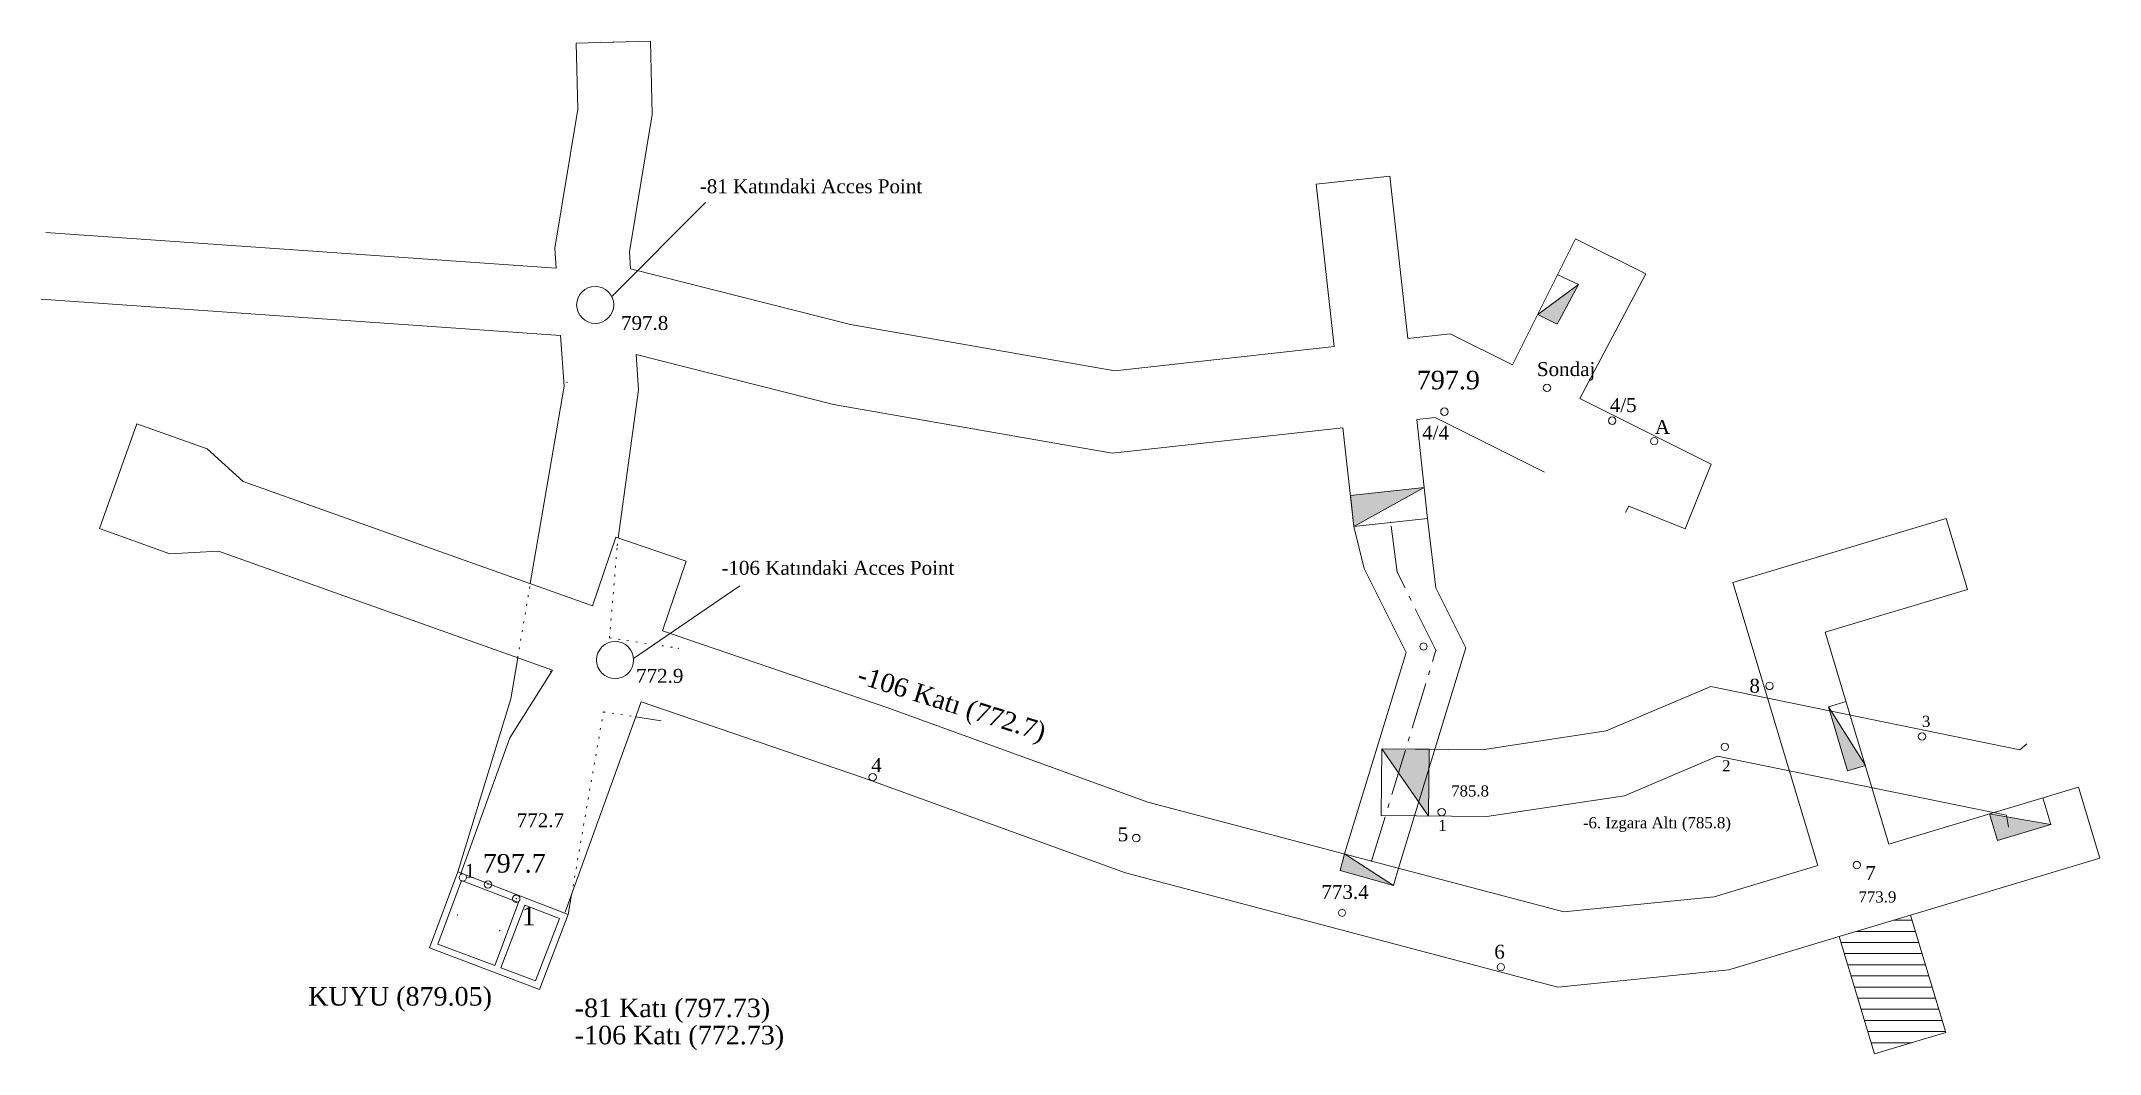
# Model space of a CAD drawing. Header units: millimetres. Extents: x 335872.5 to 335928, y 4150811.4 to 4150838.7.
import ezdxf

# ---------------------------------------------------------------- set-up
doc = ezdxf.new("R2010")
doc.units = ezdxf.units.MM
for name, color, linetype, lineweight in [('ACCESPOINT', 1, 'Continuous', 0), ('G_106', 5, 'Continuous', 0), ('G_81', 6, 'Continuous', 0), ('G_81_6', 173, 'Continuous', 0), ('G_FERE_106_81', 32, 'Continuous', 0), ('G_KUYU', 5, 'Continuous', 0)]:
    doc.layers.add(name, color=color, linetype=linetype, lineweight=lineweight)
doc.styles.get("Standard").update_dxf_attribs({"font": 'times.ttf'})

msp = doc.modelspace()

# ---------------------------------------------------------------- hatches: boundary and pattern name
at = {"layer": 'G_81', "lineweight": 0}
for points in [[(335912.862, 4150831.347), (335913.381, 4150831.086), (335913.963, 4150832.151), (335912.862, 4150831.347)], [(335907.906, 4150825.632), (335909.802, 4150826.685), (335907.814, 4150826.467), (335907.906, 4150825.632)]]:
    msp.add_hatch(color=256, dxfattribs=at).paths.add_polyline_path(points)
at = {"layer": 'G_81_6', "lineweight": 0}
msp.add_hatch(color=256, dxfattribs=at).paths.add_polyline_path([(335909.916, 4150817.83), (335909.934, 4150819.63), (335908.657, 4150819.643), (335909.916, 4150817.83)])
at = {"layer": 'G_FERE_106_81', "lineweight": 0}
for points in [[(335921.689, 4150819.189), (335920.692, 4150820.769), (335921.21, 4150819.045), (335921.689, 4150819.189)], [(335925.036, 4150817.888), (335925.252, 4150817.17), (335926.688, 4150817.602), (335925.036, 4150817.888)], [(335907.654, 4150816.808), (335907.54, 4150816.361), (335908.972, 4150815.958), (335907.654, 4150816.808)]]:
    msp.add_hatch(color=256, dxfattribs=at).paths.add_polyline_path(points)

# ---------------------------------------------------------------- linework, layer by layer
at = {"layer": 'ACCESPOINT', "lineweight": 0}
for p, q in [((335887.909, 4150831.834, 840.159), (335890.435, 4150834.364, 841.883)), ((335888.498, 4150822.079, 831.547), (335891.361, 4150824.032, 836.19))]:
    msp.add_line(p, q, dxfattribs=at)
for centre in [(335887.464, 4150831.606), (335888, 4150822.034)]:
    msp.add_circle(centre, 0.5, dxfattribs=at)
at = {"layer": 'G_106', "lineweight": 0}
for p, q in [((335874.11, 4150825.576, 836.291), (335875.117, 4150828.402, 836.762)), ((335877.012, 4150827.726, 726.464), (335875.117, 4150828.402, 836.762)), ((335877.981, 4150826.85, 660.31), (335877.012, 4150827.726, 726.464)), ((335887.394, 4150823.494, 112.513), (335877.981, 4150826.85, 660.31)), ((335918.117, 4150824.12, 845.784), (335923.863, 4150825.848, 735.473)), ((335923.863, 4150825.848, 735.473), (335924.439, 4150823.933, 735.473)), ((335876.005, 4150824.9, 726.055), (335874.11, 4150825.576, 836.291)), ((335887.394, 4150823.494, 112.513), (335888.017, 4150825.342)), ((335888.017, 4150825.342, 814.15), (335889.912, 4150824.703, 828.084)), ((335876.005, 4150824.9, 726.055), (335877.31, 4150824.966, 659.939)), ((335886.311, 4150821.757, 136.391), (335877.31, 4150824.966, 659.939)), ((335889.278, 4150822.822), (335889.912, 4150824.703)), ((335920.41, 4150816.497, 345.885), (335918.117, 4150824.12, 845.784)), ((335920.609, 4150822.781, 809.014), (335924.439, 4150823.933, 735.473)), ((335895.353, 4150820.75), (335889.278, 4150822.822)), ((335922.325, 4150817.073, 346.176), (335920.609, 4150822.781, 809.014)), ((335886.311, 4150821.757, 825.69), (335885.166, 4150819.937, 826.47)), ((335886.658, 4150815.239), (335888.706, 4150820.904, 906.185)), ((335894.689, 4150818.863), (335888.706, 4150820.904, 906.185)), ((335902.354, 4150818.206), (335895.353, 4150820.75)), ((335883.837, 4150816.259), (335885.166, 4150819.937)), ((335901.757, 4150816.295), (335894.689, 4150818.863)), ((335922.325, 4150817.073, 472.002), (335927.43, 4150818.608, 346.176)), ((335928.006, 4150816.693, 215.544), (335927.43, 4150818.608, 346.176)), ((335913.566, 4150815.249, 827.232), (335902.354, 4150818.206)), ((335917.616, 4150815.656), (335920.41, 4150816.497)), ((335922.902, 4150815.158, 0), (335928.006, 4150816.693, 215.544)), ((335913.406, 4150813.222), (335901.757, 4150816.295)), ((335907.516, 4150815.29), (335907.487, 4150815.219)), ((335907.487, 4150815.219), (335907.516, 4150815.149)), ((335907.587, 4150815.319), (335907.516, 4150815.29)), ((335907.658, 4150815.29), (335907.587, 4150815.319)), ((335907.687, 4150815.219), (335907.658, 4150815.29)), ((335907.658, 4150815.149), (335907.687, 4150815.219)), ((335913.566, 4150815.249, 827.232), (335917.616, 4150815.656)), ((335907.516, 4150815.149), (335907.587, 4150815.119)), ((335907.587, 4150815.119), (335907.658, 4150815.149)), ((335920.986, 4150814.582, 215.362), (335922.902, 4150815.158, 215.543)), ((335923.852, 4150811.998), (335922.902, 4150815.158, 215.543)), ((335918.008, 4150813.686), (335920.986, 4150814.582)), ((335921.937, 4150811.422), (335920.986, 4150814.582, 215.362)), ((335913.406, 4150813.222), (335918.008, 4150813.686)), ((335921.937, 4150811.422), (335923.852, 4150811.998))]:
    msp.add_line(p, q, dxfattribs=at)
at = {"layer": 'G_106', "color": 254, "lineweight": 0}
for p, q in [((335921.451, 4150814.722), (335923.033, 4150814.722)), ((335922.449, 4150815.022), (335922.943, 4150815.022)), ((335921.035, 4150814.422), (335923.123, 4150814.422)), ((335921.125, 4150814.122), (335923.213, 4150814.122)), ((335921.215, 4150813.822), (335923.304, 4150813.822)), ((335921.305, 4150813.522), (335923.394, 4150813.522)), ((335921.395, 4150813.222), (335923.484, 4150813.222)), ((335921.486, 4150812.922), (335923.574, 4150812.922)), ((335921.576, 4150812.622), (335923.664, 4150812.622)), ((335921.666, 4150812.322), (335923.755, 4150812.322)), ((335921.756, 4150812.022), (335923.845, 4150812.022)), ((335921.847, 4150811.722), (335922.934, 4150811.722))]:
    msp.add_line(p, q, dxfattribs=at)
at = {"layer": 'G_106', "lineweight": 0}
for centre in [(335919.104, 4150821.336), (335894.94, 4150818.876), (335902.043, 4150817.237), (335921.458, 4150816.509), (335883.898, 4150816.175), (335911.865, 4150813.758)]:
    msp.add_circle(centre, 0.1, dxfattribs=at)
at = {"layer": 'G_81', "lineweight": 0}
for p, q in [((335886.953, 4150838.663, 879.195), (335888.953, 4150838.713, 878.685)), ((335886.998, 4150836.879), (335886.953, 4150838.663)), ((335889.002, 4150836.739), (335888.953, 4150838.713)), ((335886.377, 4150833.136), (335886.998, 4150836.879)), ((335888.388, 4150833.038), (335889.002, 4150836.739)), ((335906.891, 4150834.856), (335908.879, 4150835.075)), ((335906.891, 4150834.856), (335907.372, 4150830.482, 841.219)), ((335908.879, 4150835.075), (335909.36, 4150830.701, 841.219)), ((335886.413, 4150832.598, 830.578), (335872.662, 4150833.558, 839.948)), ((335886.413, 4150832.598, 830.578), (335886.377, 4150833.136)), ((335888.419, 4150832.574), (335888.388, 4150833.038)), ((335913.881, 4150833.385, 874.787), (335912.182, 4150829.988, 92.527)), ((335915.775, 4150832.439, 874.634), (335913.881, 4150833.385, 874.787)), ((335888.419, 4150832.574), (335894.343, 4150831.074)), ((335913.399, 4150832.42, 217.925), (335913.963, 4150832.151, 874.652)), ((335913.994, 4150829.082, 453.129), (335915.775, 4150832.439, 874.634)), ((335886.533, 4150830.785, 830.41), (335872.536, 4150831.763, 839.948)), ((335886.624, 4150829.417), (335886.533, 4150830.785, 830.41)), ((335894.343, 4150831.074), (335901.465, 4150829.832)), ((335909.36, 4150830.701), (335910.503, 4150830.827)), ((335910.503, 4150830.827), (335912.182, 4150829.988, 217.925)), ((335888.635, 4150829.313), (335888.572, 4150830.266)), ((335888.572, 4150830.266), (335893.883, 4150828.921)), ((335901.465, 4150829.832), (335907.372, 4150830.482)), ((335885.945, 4150825.441), (335886.624, 4150829.417)), ((335888.086, 4150825.319), (335888.635, 4150829.313)), ((335913.994, 4150829.082, 453.129), (335917.536, 4150827.311, 832.069)), ((335893.883, 4150828.921), (335901.395, 4150827.611)), ((335909.601, 4150828.514), (335910.1, 4150828.569)), ((335910.1, 4150828.569), (335913.039, 4150827.099, 501.228)), ((335901.395, 4150827.611), (335907.613, 4150828.295)), ((335907.613, 4150828.295, 840.261), (335907.906, 4150825.632, 839.7)), ((335909.601, 4150828.514, 840.943), (335909.894, 4150825.85, 840.607)), ((335917.536, 4150827.311, 832.069), (335916.835, 4150825.57, 827.969)), ((335907.906, 4150825.632), (335909.894, 4150825.85)), ((335915.226, 4150826.006, 873.99), (335915.314, 4150826.183, 795.427)), ((335915.314, 4150826.183, 795.427), (335916.835, 4150825.57, 827.969)), ((335885.716, 4150824.093), (335885.945, 4150825.441)), ((335888.028, 4150824.761), (335888.032, 4150824.81)), ((335888.048, 4150824.997), (335888.052, 4150825.047)), ((335888.058, 4150825.116), (335888.065, 4150825.165)), ((335887.969, 4150824.05), (335887.973, 4150824.1)), ((335887.989, 4150824.287), (335887.993, 4150824.337)), ((335888.008, 4150824.524), (335888.013, 4150824.574)), ((335885.614, 4150823.495), (335885.623, 4150823.545)), ((335885.654, 4150823.73), (335885.662, 4150823.779)), ((335885.694, 4150823.964), (335885.702, 4150824.013)), ((335887.929, 4150823.577), (335887.933, 4150823.627)), ((335887.949, 4150823.814), (335887.953, 4150823.864)), ((335885.535, 4150823.027), (335885.543, 4150823.076)), ((335885.574, 4150823.261), (335885.583, 4150823.311)), ((335887.889, 4150823.104), (335887.894, 4150823.154)), ((335887.909, 4150823.34), (335887.913, 4150823.39)), ((335885.455, 4150822.559), (335885.464, 4150822.608)), ((335885.495, 4150822.793), (335885.503, 4150822.842)), ((335887.85, 4150822.63), (335887.854, 4150822.68)), ((335887.85, 4150822.63), (335887.899, 4150822.623)), ((335887.87, 4150822.867), (335887.874, 4150822.917)), ((335888.085, 4150822.595), (335888.134, 4150822.588)), ((335888.32, 4150822.56), (335888.369, 4150822.553)), ((335888.555, 4150822.525), (335888.604, 4150822.518)), ((335888.789, 4150822.49), (335888.839, 4150822.483)), ((335889.024, 4150822.455), (335889.074, 4150822.448)), ((335889.259, 4150822.42), (335889.309, 4150822.413)), ((335885.188, 4150820.987), (335885.376, 4150822.091)), ((335885.376, 4150822.091), (335885.384, 4150822.14)), ((335885.415, 4150822.325), (335885.424, 4150822.374)), ((335889.494, 4150822.385), (335889.544, 4150822.378)), ((335883.76, 4150816.325), (335885.188, 4150820.987)), ((335887.599, 4150820.152), (335887.608, 4150820.201)), ((335887.64, 4150820.386), (335887.648, 4150820.435)), ((335887.68, 4150820.62), (335887.683, 4150820.633)), ((335887.683, 4150820.633), (335887.732, 4150820.626)), ((335887.918, 4150820.598), (335887.967, 4150820.591)), ((335888.152, 4150820.563), (335888.202, 4150820.556)), ((335888.387, 4150820.528), (335888.437, 4150820.521)), ((335888.56, 4150820.502, 823.139), (335889.243, 4150820.4, 827.392)), ((335887.518, 4150819.684), (335887.526, 4150819.733)), ((335887.558, 4150819.918), (335887.567, 4150819.967)), ((335887.436, 4150819.216), (335887.445, 4150819.265)), ((335887.477, 4150819.45), (335887.486, 4150819.499)), ((335887.314, 4150818.514), (335887.323, 4150818.563)), ((335887.355, 4150818.748), (335887.364, 4150818.797)), ((335887.396, 4150818.982), (335887.404, 4150819.031)), ((335887.233, 4150818.046), (335887.242, 4150818.095)), ((335887.274, 4150818.28), (335887.282, 4150818.329)), ((335887.152, 4150817.578), (335887.16, 4150817.627)), ((335887.192, 4150817.812), (335887.201, 4150817.861)), ((335887.03, 4150816.876), (335887.038, 4150816.925)), ((335887.071, 4150817.11), (335887.079, 4150817.159)), ((335887.111, 4150817.344), (335887.12, 4150817.393)), ((335886.949, 4150816.408), (335886.957, 4150816.457)), ((335886.989, 4150816.642), (335886.998, 4150816.691)), ((335886.867, 4150815.94), (335886.876, 4150815.989)), ((335886.908, 4150816.174), (335886.916, 4150816.223)), ((335886.734, 4150815.173), (335886.827, 4150815.706)), ((335886.827, 4150815.706), (335886.835, 4150815.755))]:
    msp.add_line(p, q, dxfattribs=at)
for points in [[(335912.862, 4150831.347, 217.925), (335913.381, 4150831.086, 874.519), (335913.963, 4150832.151, 874.652), (335912.862, 4150831.347, 217.925)], [(335907.906, 4150825.632, 839.7), (335909.802, 4150826.685, 840.712), (335907.814, 4150826.467, 839.876), (335907.906, 4150825.632, 839.7)]]:
    msp.add_polyline3d(points, close=True, dxfattribs=at)
for centre in [(335913.109, 4150829.371), (335910.345, 4150828.728), (335914.868, 4150828.486), (335915.999, 4150827.933), (335884.575, 4150815.986), (335885.338, 4150815.602)]:
    msp.add_circle(centre, 0.1, dxfattribs=at)
for p in [(335887.953, 4150838.688, 799.512), (335886.708, 4150829.518, 799.339), (335889.702, 4150822.354, 549.666), (335886.268, 4150821.73, 797.799), (335887.683, 4150820.633, 823.139), (335888.56, 4150820.502, 827.392), (335884.575, 4150815.986, 797.726), (335885.338, 4150815.602, 798.938)]:
    msp.add_point(p, dxfattribs=at)
at = {"layer": 'G_81_6', "lineweight": 0}
for p, q in [((335914.701, 4150820.123), (335917.521, 4150821.321)), ((335917.521, 4150821.321), (335925.848, 4150819.615, 844.212)), ((335911.359, 4150819.616), (335914.701, 4150820.123)), ((335925.848, 4150819.615, 844.212), (335926.042, 4150819.777, 844.912)), ((335908.639, 4150817.843, 839.008), (335908.657, 4150819.643, 839.149)), ((335908.657, 4150819.643), (335911.359, 4150819.616)), ((335915.196, 4150818.378), (335917.708, 4150819.445)), ((335917.708, 4150819.445), (335925.487, 4150817.851, 843.713)), ((335911.486, 4150817.814), (335915.196, 4150818.378)), ((335908.639, 4150817.843), (335911.486, 4150817.814)), ((335925.487, 4150817.851, 843.713), (335925.546, 4150817.531, 844.214))]:
    msp.add_line(p, q, dxfattribs=at)
msp.add_polyline3d([(335909.916, 4150817.83, 839.467), (335909.934, 4150819.63, 839.632), (335908.657, 4150819.643, 839.149), (335909.916, 4150817.83, 839.467)], close=True, dxfattribs=at)
for centre in [(335917.902, 4150819.697), (335923.214, 4150819.975), (335910.272, 4150817.936)]:
    msp.add_circle(centre, 0.1, dxfattribs=at)
at = {"layer": 'G_FERE_106_81', "lineweight": 0}
for p, q in [((335909.894, 4150825.85, 840.607), (335910.119, 4150823.982, 839.969)), ((335908.186, 4150824.502, 839.604), (335907.906, 4150825.632, 839.7)), ((335909.074, 4150824.401), (335908.913, 4150825.641)), ((335909.313, 4150822.233, 839.928), (335908.186, 4150824.502)), ((335909.284, 4150823.978), (335909.074, 4150824.401)), ((335909.45, 4150823.642), (335909.395, 4150823.754)), ((335910.922, 4150822.365, 839.977), (335910.119, 4150823.982, 839.969)), ((335910.118, 4150822.299), (335909.562, 4150823.418)), ((335909.712, 4150822.472), (335909.683, 4150822.401)), ((335909.783, 4150822.501), (335909.712, 4150822.472)), ((335909.854, 4150822.472), (335909.783, 4150822.501)), ((335909.883, 4150822.401), (335909.854, 4150822.472)), ((335907.654, 4150816.808, 838.829), (335909.313, 4150822.233, 839.928)), ((335909.106, 4150816.425, 838.839), (335910.922, 4150822.365, 839.977)), ((335909.683, 4150822.401), (335909.712, 4150822.33)), ((335909.712, 4150822.33), (335909.783, 4150822.301)), ((335909.783, 4150822.301), (335909.854, 4150822.33)), ((335909.854, 4150822.33), (335909.883, 4150822.401)), ((335910.025, 4150821.995), (335910.118, 4150822.299)), ((335909.477, 4150820.202), (335909.842, 4150821.398)), ((335909.915, 4150821.637), (335909.952, 4150821.756)), ((335920.692, 4150820.769, 608.094), (335921.17, 4150820.913, 608.094)), ((335909.367, 4150819.844), (335909.404, 4150819.963)), ((335908.928, 4150818.409), (335909.294, 4150819.605)), ((335908.819, 4150818.051), (335908.855, 4150818.17)), ((335926.688, 4150817.602, 369.783), (335926.472, 4150818.32, 346.176)), ((335908.38, 4150816.616), (335908.746, 4150817.812)), ((335908.972, 4150815.958, 839.034), (335909.106, 4150816.425, 838.839))]:
    msp.add_line(p, q, dxfattribs=at)
for points in [[(335921.689, 4150819.189, 472.002), (335920.692, 4150820.769, 608.094), (335921.21, 4150819.045, 490.525), (335921.689, 4150819.189, 472.002)], [(335925.036, 4150817.888, 346.176), (335925.252, 4150817.17, 405.194), (335926.688, 4150817.602, 369.783), (335925.036, 4150817.888, 346.176)], [(335907.654, 4150816.808, 838.829), (335907.54, 4150816.361, 838.551), (335908.972, 4150815.958, 839.034), (335907.654, 4150816.808, 838.829)]]:
    msp.add_polyline3d(points, close=True, dxfattribs=at)
for p in [(335908.9, 4150825.741, 840.157), (335909.074, 4150824.401, 839.965), (335909.074, 4150824.401, 839.965), (335910.118, 4150822.299, 839.922), (335910.118, 4150822.299, 839.922), (335908.38, 4150816.616, 838.834)]:
    msp.add_point(p, dxfattribs=at)
at = {"layer": 'G_KUYU', "lineweight": 0}
for p, q in [((335882.996, 4150814.276, 878.914), (335883.76, 4150816.325, 878.945)), ((335883.76, 4150816.325, 878.945), (335886.734, 4150815.173, 879.058)), ((335883.227, 4150814.381, 878.914), (335883.865, 4150816.091, 878.945)), ((335883.865, 4150816.091, 878.945), (335885.398, 4150815.498, 879.007)), ((335885.398, 4150815.498, 879.007), (335884.756, 4150813.802, 878.995)), ((335884.923, 4150813.739, 879.004), (335885.569, 4150815.431, 879.014)), ((335885.569, 4150815.431, 879.014), (335886.502, 4150815.07, 879.052)), ((335886.502, 4150815.07, 879.052), (335885.858, 4150813.385, 879.053)), ((335886.734, 4150815.173, 879.058), (335885.962, 4150813.153, 879.053)), ((335885.962, 4150813.153, 879.053), (335882.996, 4150814.276, 878.914)), ((335884.756, 4150813.802, 878.995), (335883.227, 4150814.381, 878.914)), ((335885.858, 4150813.385, 879.053), (335884.923, 4150813.739, 879.004))]:
    msp.add_line(p, q, dxfattribs=at)
for p in [(335883.762, 4150815.166, 880.449), (335884.889, 4150814.745, 880.455)]:
    msp.add_point(p, dxfattribs=at)

# ---------------------------------------------------------------- texts
at = {"layer": 'ACCESPOINT', "lineweight": 0}
for s, p in [('-81 Katındaki Acces Point', (335890.282, 4150834.615)), ('797.8', (335888.16, 4150830.931)), ('-106 Katındaki Acces Point', (335890.865, 4150824.332)), ('772.9', (335888.566, 4150821.421))]:
    msp.add_text(s, height=0.375, dxfattribs=at).set_placement(p)
at = {"layer": 'G_106', "lineweight": 0}
msp.add_text('-106 Katı (772.7)', height=0.5, rotation=342.5126, dxfattribs=at).set_placement((335894.49, 4150821.424))
for s, height, p in [('8', 0.375, (335918.563, 4150821.155)), ('4', 0.375, (335894.903, 4150819.014)), ('772.7', 0.375, (335885.351, 4150817.529)), ('5', 0.375, (335901.545, 4150817.151)), ('1', 0.375, (335883.948, 4150816.167)), ('7', 0.375, (335921.687, 4150816.11)), ('773.4', 0.375, (335907.031, 4150815.597)), ('773.9', 0.3, (335921.503, 4150815.501)), ('6', 0.375, (335911.69, 4150813.987))]:
    msp.add_text(s, height=height, dxfattribs=at).set_placement(p)
at = {"layer": 'G_81', "lineweight": 0}
for s, height, p in [('797.9', 0.5, (335909.602, 4150829.331)), ('Sondaj', 0.375, (335912.839, 4150829.688)), ('4/5', 0.375, (335914.802, 4150828.718)), ('4/4', 0.375, (335909.746, 4150827.975)), ('A', 0.375, (335916.015, 4150828.129)), ('797.7', 0.5, (335884.432, 4150816.306)), ('1', 0.5, (335885.483, 4150814.884))]:
    msp.add_text(s, height=height, dxfattribs=at).set_placement(p)
at = {"layer": 'G_81_6', "lineweight": 0}
for s, p in [('3', (335923.213, 4150820.23)), ('2', (335917.827, 4150819.032)), ('785.8', (335910.528, 4150818.357)), ('1', (335910.182, 4150817.429)), ('-6. Izgara Altı (785.8)', (335914.078, 4150817.5))]:
    msp.add_text(s, height=0.3, dxfattribs=at).set_placement(p)
at = {"layer": 'G_KUYU', "lineweight": 0}
for s, p in [('KUYU (879.05)', (335879.732, 4150812.721)), ('-81 Katı (797.73)', (335886.913, 4150812.41)), ('-106 Katı (772.73)', (335886.913, 4150811.678))]:
    msp.add_text(s, height=0.5, dxfattribs=at).set_placement(p)

doc.saveas('drawing.dxf')
